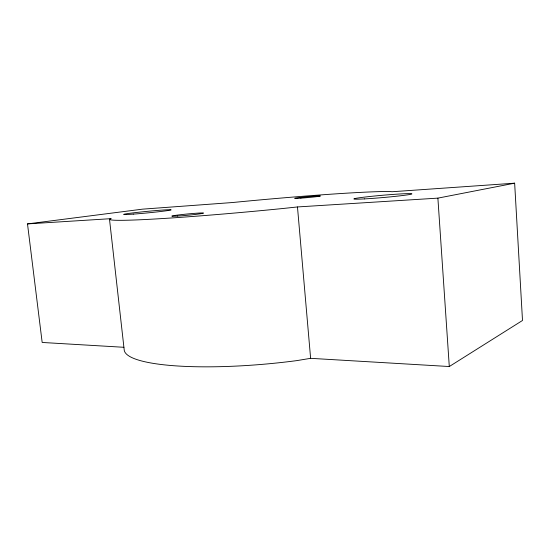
<?xml version="1.0" encoding="UTF-8"?>
<svg xmlns="http://www.w3.org/2000/svg" width="550" height="550" viewBox="0 0 550 550"><rect width="100%" height="100%" fill="white"/><g stroke="black" fill="none" stroke-linecap="round" stroke-linejoin="round"><path stroke-width="0.82" d="M27.5 223.905L111.155 218.653L109.505 219.292L124.211 349.986A142.223 27.184 -5.3 0 0 296.711 360.628L310.619 358.332L449.295 366.534L522.5 320.478L514.649 183.184L392.178 191.73L389.606 191.524A144.794 5.383 -5.3 0 0 232.464 202.531L142.56 209.151L27.5 223.905L42.171 342.457L123.908 347.291M109.505 219.292A144.794 5.383 -5.3 0 0 283.202 208.471L297.474 206.951L437.889 198.131L514.649 183.184M297.474 206.951L310.619 358.332M437.889 198.131L449.295 366.534M177.389 216.088A15.922 0.646 -5.5 0 0 203.246 213.228A15.922 0.646 -5.5 0 0 182.332 214.507A15.922 0.646 -5.5 0 0 177.389 216.088M300.905 198.144A12.994 0.433 -5.2 0 0 320.403 196.013A12.994 0.433 -5.2 0 0 301.084 197.381A12.994 0.433 -5.2 0 0 300.905 198.144M133.272 214.122A23.836 0.784 -5.5 0 0 171.043 209.928A23.836 0.784 -5.5 0 0 138.153 212.293A23.836 0.784 -5.5 0 0 133.272 214.122M364.506 198.901A29.109 1.155 -5 0 0 411.393 194.123A29.109 1.155 -5 0 0 372.329 196.24A29.109 1.155 -5 0 0 364.506 198.901"/></g></svg>
